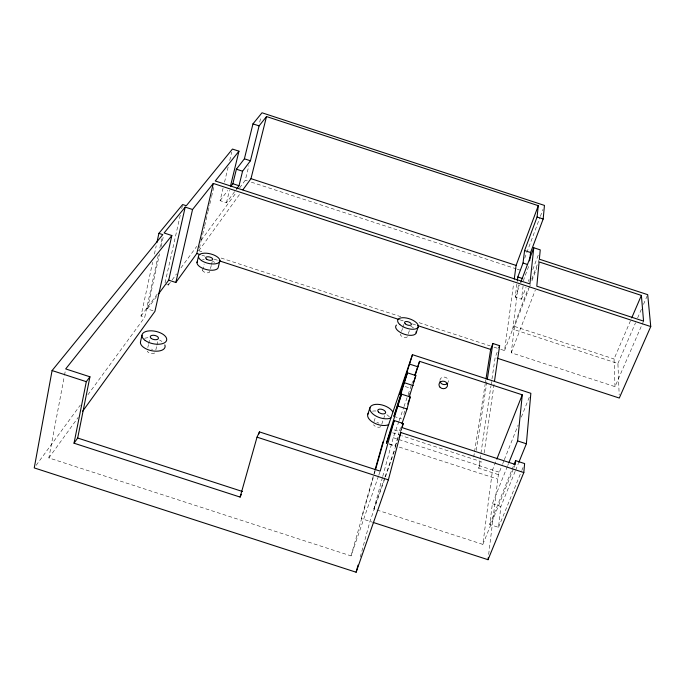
<?xml version="1.0" encoding="UTF-8"?>
<svg xmlns="http://www.w3.org/2000/svg" width="685" height="685" viewBox="0 0 685 685"><rect width="100%" height="100%" fill="white"/><g stroke="black" fill="none" stroke-linecap="round" stroke-linejoin="round"><path stroke-width="0.51" stroke-dasharray="3.42 2.57" d="M507.362 466.442L492.369 503.732L489.775 524.504L498.509 527.356L500.872 506.498L515.223 471.22M516.901 284.035L515.197 297.162L521.525 299.234L523.083 286.065M523.683 280.996L523.922 278.975L529.18 265.044M488.67 554.405L498.372 474.619L502.336 464.704M643.566 321.119L615.01 386.657L511.258 352.775L514.538 326.445L528.897 288.719M518.365 284.926L512.748 329.16L617.913 363.521L619.18 394.911M382.461 477.428L373.873 509.006L482.848 544.387L492.515 469.996L496.437 460.106M500.726 349.333L504.554 350.583L513.673 283.299M484.149 452.939L494.313 382.495M498.372 474.619L478.712 468.223L490.931 385.989M491.085 384.936L495.152 357.519L497.387 351.61M476.255 450.37L487.163 380.166M473.712 456.981L474.38 452.759M474.542 451.706L485.168 384.225M485.331 383.163L485.828 380.004M378.454 476.195L351.045 555.895L48.858 457.922L64.304 376.253M64.501 375.2L65.298 371.013M158.269 255.282L144.732 317.283L140.99 316.059L152.635 262.304M154.425 254.032L156.214 245.761M159.853 248.047L162.105 237.721M153.063 310.75L147.438 308.926L159.536 253.801M161.138 246.523L163.424 236.119M147.814 347.552L148.474 344.606M148.696 343.622L149.792 338.707M165.051 282.871L180.326 214.842M181.713 208.651L182.407 205.56M166.592 284.481L168.364 285.063L169.075 281.929M155.812 350.026L156.702 346.105M156.925 345.12L157.815 341.199M201.852 251.746L198.804 250.753L201.013 241.377M201.262 240.341L204.447 226.803M204.695 225.759L207.889 212.222M208.129 211.177L209.601 204.926M209.85 203.89L211.322 197.64M211.571 196.595L214.268 185.138M202.649 270.292L204.139 264.059M234.612 191.68L226.461 202.734L220.099 200.654L223.062 188.272M224.543 182.082L228.251 166.601M229.74 160.41L231.718 152.156M210.509 268.597L211.263 265.489M211.511 264.453L212.264 261.336M226.461 202.734L229.458 190.361M239.613 187.921L245.29 180.189L248.886 165.667M259.692 122.11L260.976 116.929M389.388 444.265L395.331 446.2L398.97 432.509M403.808 414.322L404.844 410.418M408.611 396.255L409.399 393.293M360.276 556.973L369.968 521.388L385.047 477.967M382.735 476.409L393.258 437.698L398.798 421.617M374.883 470.458L361.218 518.545L372.006 522.047M351.045 555.895L374.019 474.902M374.31 473.883L375.183 470.8M401.547 331.403L402.549 328.38M402.883 327.37L403.885 324.347M373.993 421.635L375.26 417.841M408.363 333.629L409.373 330.607M381.776 424.169L383.369 419.425M383.694 418.484L384.653 415.632M378.796 475.185L379.841 472.153M399.149 420.616L403.645 407.558M403.996 406.548L407.806 395.493M408.149 394.492L411.616 384.439M411.959 383.437L412.653 381.425M400.588 427.611L399.235 431.524L393.404 429.632M395.331 446.2L398.071 438.297M400.468 431.387L401.504 428.425M373.873 509.006L384.687 477.865M385.038 476.854L396.546 443.7M400.725 431.644L402.121 427.628M385.398 476.957L394.868 449.694M524.71 258.219L539.986 217.368M540.354 216.374L542.965 209.404M515.197 297.162L519.658 285.302M521.525 299.234L526.02 287.383M528.263 281.466L529.008 279.489M532.759 269.616L538.744 253.827M504.554 350.583L528.392 287.914M531.757 279.189L539.36 259.195M529.274 287.726L530.413 284.755M531.92 280.781L536.835 267.878M511.258 352.775L535.276 290.166M478.712 468.223L481.272 461.656L401.675 435.754M502.73 463.711L503.92 460.74M504.314 459.746L518.177 425.034M521.345 417.105L529.265 397.266M507.756 465.457L508.544 463.497M489.775 524.504L511.652 470.458M512.046 469.482L513.639 465.552M482.848 544.387L513.639 468.394M514.041 467.41L515.24 464.447M515.617 470.235L518.408 463.377M498.509 527.356L521.405 471.426M521.807 470.449L523.015 467.504M615.01 386.657L614.051 358.966L630.457 320.828M617.913 363.521L635.534 322.798M637.632 317.943L641.408 309.218M643.506 304.371L647.282 295.646M48.858 457.922L78.184 417.405M198.804 250.753L240.426 193.247M36.142 465.329L80.333 405.083M87.911 394.748L144.732 317.283M168.364 285.063L171.524 280.764M172.149 279.908L176.567 273.889M180.977 267.869L196.741 246.377M201.15 240.358L235.837 193.076M140.99 316.059L157.293 294.062M147.438 308.926L156.822 296.237M220.099 200.654L227.754 190.498M201.904 255.154L204.952 256.147M214.105 259.135L218.172 260.463M400.16 319.878L403.208 320.88M412.361 323.868L416.429 325.195M405.237 386.563L410.717 388.352M393.918 416.411L401.556 418.895M392.591 432.792L400.665 435.42M393.258 437.698L500.452 472.581M389.123 443.794L395.219 445.772M399.286 447.099L497.824 479.157M492.369 503.732L500.872 506.498M245.29 180.189L247.319 180.849M251.378 182.176L516.182 268.845M517.192 269.179L520.232 270.173M514.538 326.445L614.051 358.966M221.135 258.048L400.811 316.71M419.074 322.678L490.135 345.882M494.022 347.149L499.767 349.025M372.546 411.146A12.304 6.473 18.6 0 1 377.229 411.103M386.862 414.733A12.304 6.473 18.6 0 1 390.476 418.372M380.843 426.558A4.093 2.175 18.6 0 1 377.135 427.038A4.093 2.175 18.6 0 1 373.565 424.743M376.844 422.465A4.093 2.175 18.6 0 1 378.848 423.125M154.707 352.963A4.17 2.141 11.8 0 1 150.503 353.28A4.17 2.141 11.8 0 1 147.232 351.088M151.488 349.119A4.17 2.141 11.8 0 1 152.541 349.384M209.644 271.251A3.631 1.644 13.6 0 1 206.134 272.681A3.631 1.644 13.6 0 1 202.786 269.89M407.344 336.643A3.579 1.661 18.5 0 1 403.02 336.977A3.579 1.661 18.5 0 1 400.776 334.049M439.907 380.458A4.273 3.733 12.7 0 1 444.873 377.161A4.273 3.733 12.7 0 1 448.213 382.153M144.586 338.322A12.561 6.379 11.9 0 1 149.244 337.688M159.502 340.043A12.561 6.379 11.9 0 1 161.943 341.507M410.752 326.206A10.772 4.958 18.5 0 1 413.577 328.021M202.537 259.435A10.934 4.906 13.7 0 1 204.233 259.409M213.155 261.567A10.934 4.906 13.7 0 1 214.653 262.364"/><path stroke-width="1.03" d="M373.025 522.381L488.028 559.705L523.819 472.556L524.616 463.582L515.625 460.637L514.033 464.567M518.802 462.401L526.371 443.777L530.849 393.301L412.456 354.676L386.528 430.822L375.474 469.782M529.642 260.874L530.584 252.525L543.171 219.012L544.455 205.414L262.004 112.777L252.97 123.874L244.399 158.8L236.393 169.186L232.857 183.726L230.948 186.26M515.625 460.637L515.24 464.447L402.121 427.628L403.217 423.484L394.209 420.547L386.417 443.298L401.53 394.132L410.204 396.957L407.027 409.022L401.941 423.698M508.938 462.512L517.62 440.926L522.27 394.825L419.58 361.329L414.733 375.397M497.173 358.178L619.3 398.045L650.75 326.557L647.702 294.67L539.36 259.195L540.242 249.871L533.778 247.756L529.907 283.933L215.253 180.977L238.954 151.188L232.455 149.056L186.311 205.731L182.638 204.532L158.903 233.354L156.891 242.653M517.295 281.013L517.817 276.971L523.032 263.031L524.573 250.556L537.074 217.017L538.29 205.68L266.516 116.553L259.093 125.886L250.436 160.778L242.576 171.216L239.005 185.738L236.496 189.137M488.028 559.705L488.285 557.581M514.238 279.095L516.088 265.429L538.29 205.68M494.459 381.442L499.622 345.694L492.866 343.485L490.648 349.427L485.999 378.951M487.326 379.113L492.866 343.485M158.903 233.354L162.782 234.621L52.086 370.551L34.25 467.915L356.123 572.223L388.369 479.842L400.828 432.526L523.819 472.556M241.343 494.305L240.11 497.079L74.031 443.204L86.301 381.673L89.949 376.801L65.691 368.924L171.841 235.529L164.1 232.994L185.198 207.093L192.553 209.499L213.292 183.434L650.75 326.557M74.031 443.204L77.67 438.032L89.949 376.801M141.958 335.213L140.434 342.132A12.561 6.379 11.9 0 0 153.714 351.054A12.561 6.379 11.9 0 0 164.845 344.915M171.841 235.529L154.938 311.367L82.551 411.368M158.697 293.702L168.698 280.165L185.198 207.093M168.698 280.165L175.831 282.494L192.553 209.499M175.831 282.494L196.818 253.493L213.292 183.434M196.989 262.655L198.47 256.387M230.46 186.234L238.954 151.188M219.885 260.694L218.361 266.919A10.934 4.906 13.7 0 1 206.099 269.488A10.934 4.906 13.7 0 1 197.426 261.439M242.91 189.814L250.984 178.648L266.516 116.553M409.407 396.546L415.829 375.568L407.429 372.828L400.023 394.534L412.456 354.676M415.093 375.663L419.58 361.329M356.123 572.223L358.058 565.108M394.209 420.547L380.192 471.152L259.444 431.901L257.029 437.158L240.11 497.079M401.53 394.132L393.918 416.411L407.429 372.828M258.861 433.956L259.444 431.901M375.175 469.43L383.026 441.808M367.768 414.374L369.968 407.695M416.189 332.85L418.244 326.796M413.449 382.47L415.829 375.568M407.755 404.039L410.204 396.957M401.847 427.431L403.217 423.484M399.081 437.578L400.828 432.526M520.771 282.34L533.778 247.756M498.877 347.663L499.622 345.694M496.822 459.121L522.27 394.825M631.716 317.9L641.383 295.406L539.104 261.918L536.8 286.193L643.566 321.119L641.383 295.406M77.67 438.032L242.576 491.539M196.818 253.493L199.874 254.486M219.191 260.797L399.141 319.552M417.439 325.521L490.648 349.427M409.827 364.172L418.115 366.877M404.664 382.812L413.192 385.595M517.62 440.926L526.371 443.777M398.199 406.145L407.027 409.022M52.086 370.551L86.301 381.673M257.029 437.158L388.369 479.842M252.97 123.874L259.093 125.886M537.074 217.017L543.171 219.012M244.399 158.8L250.436 160.778M524.573 250.556L530.584 252.525M236.393 169.186L242.576 171.216M523.032 263.031L527.424 264.47M250.984 178.648L516.088 265.429M232.857 183.726L239.005 185.738M517.817 276.971L522.184 278.401M388.712 424.606A12.304 6.473 18.6 0 1 373.257 422.508A12.304 6.473 18.6 0 1 368.667 412.909M390.981 417.936A12.339 6.43 18.6 0 1 372.794 413.886A12.339 6.43 18.6 0 1 375.474 404.398A12.339 6.43 18.6 0 1 392.736 411.745M447.742 383.018A4.273 3.733 12.7 0 1 443.435 384.482A4.273 3.733 12.7 0 1 440.01 381.442M416.189 331.497A10.772 4.958 18.5 0 1 404.527 334.297A10.772 4.958 18.5 0 1 396.452 325.058M145.186 340.462A12.595 6.336 11.9 0 0 166.147 341.335A12.595 6.336 11.9 0 0 151.65 330.838A12.595 6.336 11.9 0 0 145.186 340.462M151.291 338.458A4.196 2.115 11.9 0 0 158.286 338.775A4.196 2.115 11.9 0 0 153.491 335.265A4.196 2.115 11.9 0 0 151.291 338.458M378.505 412.079A4.11 2.141 18.6 0 0 385.321 413.278A4.11 2.141 18.6 0 0 381.271 409.21A4.11 2.141 18.6 0 0 378.505 412.079M440.112 387.316A4.298 3.742 12.7 0 0 447.331 386.263A4.298 3.742 12.7 0 0 442.313 381.202A4.298 3.742 12.7 0 0 440.112 387.316M399.766 324.493A10.797 4.923 18.5 0 0 417.55 327.909A10.797 4.923 18.5 0 0 406.59 318.046A10.797 4.923 18.5 0 0 399.766 324.493M405.229 323.774A3.596 1.644 18.5 0 0 411.163 324.93A3.596 1.644 18.5 0 0 407.541 321.642A3.596 1.644 18.5 0 0 405.229 323.774M201.544 260.6A10.96 4.872 13.7 0 0 219.5 261.91A10.96 4.872 13.7 0 0 206.493 253.227A10.96 4.872 13.7 0 0 201.544 260.6M206.639 259.213A3.656 1.627 13.7 0 0 212.633 259.666A3.656 1.627 13.7 0 0 208.317 256.772A3.656 1.627 13.7 0 0 206.639 259.213"/></g></svg>
